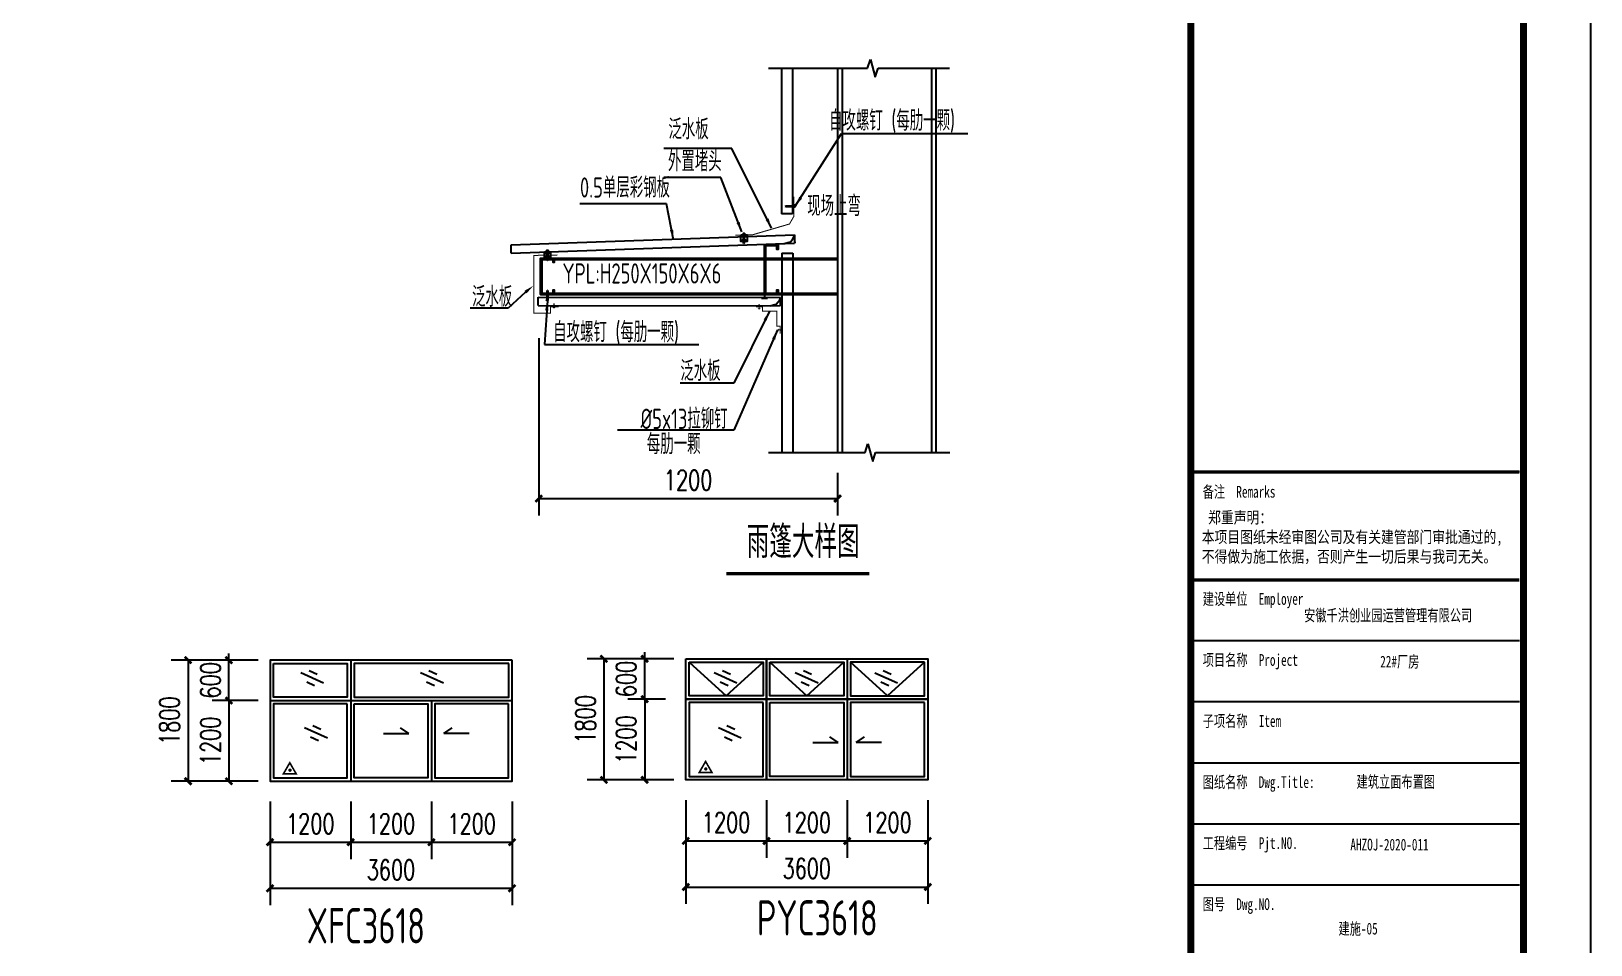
# Model space of a CAD drawing. Extents: x 180850 to 1399066, y 48356 to 327880.
# Drawn here: x 747493 to 793893, y 254692 to 281864 of the extents above; entities that cross this region are included whole.
import ezdxf
from ezdxf.enums import TextEntityAlignment as Align

# ---------------------------------------------------------------- set-up
doc = ezdxf.new("R2010")
doc.units = 0
doc.header["$LTSCALE"] = 1000
for name, color, linetype in [('AXIS', 3, 'Continuous'), ('GZ', 50, 'Continuous'), ('LT', 181, 'Continuous'), ('PUB_TEXT', 7, 'Continuous'), ('PUB_TITLE', 4, 'Continuous'), ('REIN', 1, 'Continuous'), ('TEXT', 7, 'Continuous')]:
    doc.layers.add(name, color=color, linetype=linetype)
doc.styles.add('_gyy_title_ST', font='', dxfattribs={"width": 0.8})
doc.styles.add('_TCH_DIM_T3', font='SIMPLEX', dxfattribs={"width": 0.705882, "bigfont": 'GBCBIG'})
doc.styles.add('C', font='tssdeng.shx', dxfattribs={"height": 3, "bigfont": 'tssdchn.shx'})
doc.styles.add('TSSD_Norm', font='tssdeng.shx', dxfattribs={"bigfont": 'hztxt.shx'})
doc.styles.add('标准字体', font='tssdeng.shx', dxfattribs={"width": 0.7, "bigfont": 'tssdchn.shx'})
doc.styles.get('_gyy_title_ST').set_extended_font_data('SimSun')
doc.dimstyles.new('TCH-200-1', dxfattribs={"dimtxt": 595, "dimasz": 200, "dimexe": 500, "dimexo": 600, "dimgap": 252.5, "dimtad": 1, "dimdec": 0, "dimzin": 0, "dimdsep": 46, "dimtxsty": '_TCH_DIM_T3', "dimblk": 'ARCHTICK', "dimcen": 0.09, "dimclrd": 3, "dimclre": 3, "dimclrt": 7, "dimazin": 2, "dimtfac": 1, "dimtdec": 0, "dimtix": 1, "dimtmove": 2, "dimatfit": 3, "dimfxl": 1, "dimtolj": 1, "dimtzin": 0, "dimarcsym": 0})
doc.dimstyles.new('TCH-200-2', dxfattribs={"dimtxt": 595, "dimasz": 200, "dimexe": 500, "dimexo": 600, "dimgap": 252.5, "dimtad": 1, "dimdec": 0, "dimlfac": 0.5, "dimzin": 0, "dimdsep": 46, "dimtxsty": '_TCH_DIM_T3', "dimblk": 'ARCHTICK', "dimcen": 0.09, "dimclrd": 124, "dimclre": 124, "dimclrt": 7, "dimazin": 2, "dimtfac": 1, "dimtdec": 0, "dimtix": 1, "dimtmove": 2, "dimatfit": 3, "dimfxl": 1, "dimtolj": 1, "dimtzin": 0, "dimarcsym": 0})

# ---------------------------------------------------------------- blocks, each defined once
blk = doc.blocks.new('_ArchTick')
at = {"color": 0, "linetype": 'ByBlock', "const_width": 0.4}
blk.add_lwpolyline([(-0.5, -0.5), (0.5, 0.5)], dxfattribs=at)
blk = doc.blocks.new('*D472')
at = {"layer": 'AXIS', "color": 3, "lineweight": -2, "transparency": 16777216}
for p, q in [((762593, 272739), (762593, 267464)), ((771484, 268730), (771484, 267464)), ((762593, 267964), (771484, 267964))]:
    blk.add_line(p, q, dxfattribs=at)
at = {"layer": 'Defpoints', "color": 0, "transparency": 16777216}
for p in [(762593, 273339), (771484, 269330), (771484, 267964)]:
    blk.add_point(p, dxfattribs=at)
at = {"layer": 'AXIS', "color": 3, "lineweight": -2, "transparency": 16777216, "xscale": 200, "yscale": 200, "zscale": 200, "rotation": 180}
blk.add_blockref('_ArchTick', (762593, 267964), dxfattribs=at)
at = {"layer": 'AXIS', "color": 3, "lineweight": -2, "transparency": 16777216, "xscale": 200, "yscale": 200, "zscale": 200}
blk.add_blockref('_ArchTick', (771484, 267964), dxfattribs=at)
at = {"layer": 'AXIS', "color": 7, "transparency": 16777216, "insert": (767038, 268514), "char_height": 595, "attachment_point": 5, "style": '_TCH_DIM_T3'}
blk.add_mtext('\\A1;1200', dxfattribs=at)
blk = doc.blocks.new('MD')
at = {"linetype": 'Continuous', "ltscale": 20}
blk.add_hatch(color=256, dxfattribs=at).paths.add_polyline_path([(8.6, -7.8), (8.6, -2.6), (-13.3, -4.2), (-13.2, 4.1), (8.6, 2.4), (8.6, 7.6, -0.696305)])
blk = doc.blocks.new('*X337')
at = {"color": 0}
for p, q in [((903710.7, -307545.5), (903713.7, -307542.6)), ((903710.7, -307554.3), (903716.7, -307548.3)), ((903710.7, -307563.2), (903716.7, -307557.2)), ((903710.7, -307572), (903716.7, -307566)), ((903710.7, -307580.9), (903716.7, -307574.9)), ((903710.7, -307589.7), (903716.7, -307583.7)), ((903710.7, -307598.5), (903716.7, -307592.5)), ((903712.2, -307606), (903716.1, -307602))]:
    blk.add_line(p, q, dxfattribs=at)
blk = doc.blocks.new('AUDIT_I_040821143925-1')
at = {"linetype": 'Continuous', "ltscale": 20, "xscale": -0.899999999919668, "yscale": 0.8999999999068677, "zscale": 0.9, "rotation": 269.9996944201824}
blk.add_blockref('*X337', (276843.2, -813343.8), dxfattribs=at)
blk = doc.blocks.new('GD')
at = {"linetype": 'Continuous', "ltscale": 20}
for p, q in [((0, 1), (15, 4)), ((0, -1), (0, 1)), ((15, 4), (138, 4)), ((108, -4), (108, 4)), ((138, -10), (138, 10)), ((138, 10), (141, 10)), ((141, -10), (141, 10)), ((149, 8), (141, 8)), ((149, 3), (141, 3)), ((150, -5), (150, 5)), ((0, -1), (15, -4)), ((15, -4), (138, -4)), ((138, -10), (141, -10)), ((149, -3), (141, -3)), ((149, -8), (141, -8))]:
    blk.add_line(p, q, dxfattribs=at)
blk.add_ellipse((149, 5), major_axis=(0, 2.08), ratio=0.698493, start_param=3.141597, end_param=6.28319, dxfattribs=at)
at = {"linetype": 'Continuous', "ltscale": 20, "extrusion": (0, 0, -1)}
for centre, major_axis, ratio, start_param, end_param in [((149, 0), (0, 3.37), 0.429967, -0.000017, 3.141602), ((149, -5), (0, 2.08), 0.698493, -0.000005, 3.141588)]:
    blk.add_ellipse(centre, major_axis=major_axis, ratio=ratio, start_param=start_param, end_param=end_param, dxfattribs=at)
at = {"layer": 'PUB_TEXT', "xscale": 1.825602383585646, "yscale": 1.341960000107064, "zscale": 1.34196}
blk.add_blockref('AUDIT_I_040821143925-1', (0, 0), dxfattribs=at)
blk = doc.blocks.new('*D2082')
at = {"layer": 'AXIS', "color": 124, "linetype": 'ByBlock', "lineweight": -2, "transparency": 16777216}
for p, q in [((754242, 261958), (752875, 261958)), ((753375, 261958), (753375, 259558)), ((754242, 259558), (752875, 259558))]:
    blk.add_line(p, q, dxfattribs=at)
at = {"layer": 'Defpoints', "color": 0, "linetype": 'ByBlock', "transparency": 16777216}
for p in [(754842, 261958), (753375, 259558), (754842, 259558)]:
    blk.add_point(p, dxfattribs=at)
at = {"layer": 'AXIS', "color": 124, "linetype": 'ByBlock', "lineweight": -2, "transparency": 16777216, "xscale": 200, "yscale": 200, "zscale": 200}
for p, rotation in [((753375, 261958), 90), ((753375, 259558), 270)]:
    blk.add_blockref('_ArchTick', p, dxfattribs=dict(at, rotation=rotation))
at = {"layer": 'AXIS', "color": 7, "linetype": 'ByBlock', "transparency": 16777216, "insert": (752825, 260758), "char_height": 595, "attachment_point": 5, "rotation": 90, "style": '_TCH_DIM_T3'}
blk.add_mtext('\\A1;1200', dxfattribs=at)
blk = doc.blocks.new('*D2083')
at = {"layer": 'AXIS', "color": 124, "linetype": 'ByBlock', "lineweight": -2, "transparency": 16777216}
for p, q in [((754242, 263158), (752875, 263158)), ((753375, 263158), (753375, 263358)), ((753375, 261958), (753375, 263158)), ((754242, 261958), (752875, 261958)), ((753375, 261958), (753375, 261758))]:
    blk.add_line(p, q, dxfattribs=at)
at = {"layer": 'Defpoints', "color": 0, "linetype": 'ByBlock', "transparency": 16777216}
for p in [(753375, 263158), (754842, 263158), (754842, 261958)]:
    blk.add_point(p, dxfattribs=at)
at = {"layer": 'AXIS', "color": 124, "linetype": 'ByBlock', "lineweight": -2, "transparency": 16777216, "xscale": 200, "yscale": 200, "zscale": 200}
for p, rotation in [((753375, 263158), 270), ((753375, 261958), 90)]:
    blk.add_blockref('_ArchTick', p, dxfattribs=dict(at, rotation=rotation))
at = {"layer": 'AXIS', "color": 7, "linetype": 'ByBlock', "transparency": 16777216, "insert": (752825, 262558), "char_height": 595, "attachment_point": 5, "rotation": 90, "style": '_TCH_DIM_T3'}
blk.add_mtext('\\A1;600', dxfattribs=at)
blk = doc.blocks.new('*D2084')
at = {"layer": 'AXIS', "color": 124, "linetype": 'ByBlock', "lineweight": -2, "transparency": 16777216}
for p, q in [((754090, 263158), (751661, 263158)), ((752161, 263158), (752161, 259558)), ((754090, 259558), (751661, 259558))]:
    blk.add_line(p, q, dxfattribs=at)
at = {"layer": 'Defpoints', "color": 0, "linetype": 'ByBlock', "transparency": 16777216}
for p in [(754690, 263158), (752161, 259558), (754690, 259558)]:
    blk.add_point(p, dxfattribs=at)
at = {"layer": 'AXIS', "color": 124, "linetype": 'ByBlock', "lineweight": -2, "transparency": 16777216, "xscale": 200, "yscale": 200, "zscale": 200}
for p, rotation in [((752161, 263158), 90), ((752161, 259558), 270)]:
    blk.add_blockref('_ArchTick', p, dxfattribs=dict(at, rotation=rotation))
at = {"layer": 'AXIS', "color": 7, "linetype": 'ByBlock', "transparency": 16777216, "insert": (751611, 261358), "char_height": 595, "attachment_point": 5, "rotation": 90, "style": '_TCH_DIM_T3'}
blk.add_mtext('\\A1;1800', dxfattribs=at)
blk = doc.blocks.new('*D2085')
at = {"layer": 'AXIS', "color": 124, "linetype": 'ByBlock', "lineweight": -2, "transparency": 16777216}
for p, q in [((754598, 258958), (754598, 257243)), ((756998, 258958), (756998, 257243)), ((754598, 257743), (756998, 257743))]:
    blk.add_line(p, q, dxfattribs=at)
at = {"layer": 'Defpoints', "color": 0, "linetype": 'ByBlock', "transparency": 16777216}
for p in [(754598, 259558), (756998, 259558), (756998, 257743)]:
    blk.add_point(p, dxfattribs=at)
at = {"layer": 'AXIS', "color": 124, "linetype": 'ByBlock', "lineweight": -2, "transparency": 16777216, "xscale": 200, "yscale": 200, "zscale": 200, "rotation": 180}
blk.add_blockref('_ArchTick', (754598, 257743), dxfattribs=at)
at = {"layer": 'AXIS', "color": 124, "linetype": 'ByBlock', "lineweight": -2, "transparency": 16777216, "xscale": 200, "yscale": 200, "zscale": 200}
blk.add_blockref('_ArchTick', (756998, 257743), dxfattribs=at)
at = {"layer": 'AXIS', "color": 7, "linetype": 'ByBlock', "transparency": 16777216, "insert": (755798, 258293), "char_height": 595, "attachment_point": 5, "style": '_TCH_DIM_T3'}
blk.add_mtext('\\A1;1200', dxfattribs=at)
blk = doc.blocks.new('*D2086')
at = {"layer": 'AXIS', "color": 124, "linetype": 'ByBlock', "lineweight": -2, "transparency": 16777216}
for p, q in [((754598, 258958), (754598, 255872)), ((761798, 258958), (761798, 255872)), ((754598, 256372), (761798, 256372))]:
    blk.add_line(p, q, dxfattribs=at)
at = {"layer": 'Defpoints', "color": 0, "linetype": 'ByBlock', "transparency": 16777216}
for p in [(754598, 259558), (761798, 259558), (761798, 256372)]:
    blk.add_point(p, dxfattribs=at)
at = {"layer": 'AXIS', "color": 124, "linetype": 'ByBlock', "lineweight": -2, "transparency": 16777216, "xscale": 200, "yscale": 200, "zscale": 200, "rotation": 180}
blk.add_blockref('_ArchTick', (754598, 256372), dxfattribs=at)
at = {"layer": 'AXIS', "color": 124, "linetype": 'ByBlock', "lineweight": -2, "transparency": 16777216, "xscale": 200, "yscale": 200, "zscale": 200}
blk.add_blockref('_ArchTick', (761798, 256372), dxfattribs=at)
at = {"layer": 'AXIS', "color": 7, "linetype": 'ByBlock', "transparency": 16777216, "insert": (758198, 256922), "char_height": 595, "attachment_point": 5, "style": '_TCH_DIM_T3'}
blk.add_mtext('\\A1;3600', dxfattribs=at)
blk = doc.blocks.new('*D2087')
at = {"layer": 'AXIS', "color": 124, "linetype": 'ByBlock', "lineweight": -2, "transparency": 16777216}
for p, q in [((756998, 258958), (756998, 257243)), ((759398, 258958), (759398, 257243)), ((756998, 257743), (759398, 257743))]:
    blk.add_line(p, q, dxfattribs=at)
at = {"layer": 'Defpoints', "color": 0, "linetype": 'ByBlock', "transparency": 16777216}
for p in [(756998, 259558), (759398, 259558), (759398, 257743)]:
    blk.add_point(p, dxfattribs=at)
at = {"layer": 'AXIS', "color": 124, "linetype": 'ByBlock', "lineweight": -2, "transparency": 16777216, "xscale": 200, "yscale": 200, "zscale": 200, "rotation": 180}
blk.add_blockref('_ArchTick', (756998, 257743), dxfattribs=at)
at = {"layer": 'AXIS', "color": 124, "linetype": 'ByBlock', "lineweight": -2, "transparency": 16777216, "xscale": 200, "yscale": 200, "zscale": 200}
blk.add_blockref('_ArchTick', (759398, 257743), dxfattribs=at)
at = {"layer": 'AXIS', "color": 7, "linetype": 'ByBlock', "transparency": 16777216, "insert": (758198, 258293), "char_height": 595, "attachment_point": 5, "style": '_TCH_DIM_T3'}
blk.add_mtext('\\A1;1200', dxfattribs=at)
blk = doc.blocks.new('*D2088')
at = {"layer": 'AXIS', "color": 124, "linetype": 'ByBlock', "lineweight": -2, "transparency": 16777216}
for p, q in [((759398, 258958), (759398, 257243)), ((761798, 258958), (761798, 257243)), ((759398, 257743), (761798, 257743))]:
    blk.add_line(p, q, dxfattribs=at)
at = {"layer": 'Defpoints', "color": 0, "linetype": 'ByBlock', "transparency": 16777216}
for p in [(759398, 259558), (761798, 259558), (761798, 257743)]:
    blk.add_point(p, dxfattribs=at)
at = {"layer": 'AXIS', "color": 124, "linetype": 'ByBlock', "lineweight": -2, "transparency": 16777216, "xscale": 200, "yscale": 200, "zscale": 200, "rotation": 180}
blk.add_blockref('_ArchTick', (759398, 257743), dxfattribs=at)
at = {"layer": 'AXIS', "color": 124, "linetype": 'ByBlock', "lineweight": -2, "transparency": 16777216, "xscale": 200, "yscale": 200, "zscale": 200}
blk.add_blockref('_ArchTick', (761798, 257743), dxfattribs=at)
at = {"layer": 'AXIS', "color": 7, "linetype": 'ByBlock', "transparency": 16777216, "insert": (760598, 258293), "char_height": 595, "attachment_point": 5, "style": '_TCH_DIM_T3'}
blk.add_mtext('\\A1;1200', dxfattribs=at)
blk = doc.blocks.new('*D2075')
at = {"layer": 'AXIS', "color": 124, "linetype": 'ByBlock', "lineweight": -2, "transparency": 16777216}
for p, q in [((766369, 261997), (765245, 261997)), ((765745, 261997), (765745, 259597)), ((766613, 259597), (765245, 259597))]:
    blk.add_line(p, q, dxfattribs=at)
at = {"layer": 'Defpoints', "color": 0, "linetype": 'ByBlock', "transparency": 16777216}
for p in [(766969, 261997), (765745, 259597), (767213, 259597)]:
    blk.add_point(p, dxfattribs=at)
at = {"layer": 'AXIS', "color": 124, "linetype": 'ByBlock', "lineweight": -2, "transparency": 16777216, "xscale": 200, "yscale": 200, "zscale": 200}
for p, rotation in [((765745, 261997), 90), ((765745, 259597), 270)]:
    blk.add_blockref('_ArchTick', p, dxfattribs=dict(at, rotation=rotation))
at = {"layer": 'AXIS', "color": 7, "linetype": 'ByBlock', "transparency": 16777216, "insert": (765195, 260797), "char_height": 595, "attachment_point": 5, "rotation": 90, "style": '_TCH_DIM_T3'}
blk.add_mtext('\\A1;1200', dxfattribs=at)
blk = doc.blocks.new('*D2076')
at = {"layer": 'AXIS', "color": 124, "linetype": 'ByBlock', "lineweight": -2, "transparency": 16777216}
for p, q in [((766613, 263197), (765245, 263197)), ((765745, 263197), (765745, 263397)), ((765745, 261997), (765745, 263197)), ((766369, 261997), (765245, 261997)), ((765745, 261997), (765745, 261797))]:
    blk.add_line(p, q, dxfattribs=at)
at = {"layer": 'Defpoints', "color": 0, "linetype": 'ByBlock', "transparency": 16777216}
for p in [(765745, 263197), (767213, 263197), (766969, 261997)]:
    blk.add_point(p, dxfattribs=at)
at = {"layer": 'AXIS', "color": 124, "linetype": 'ByBlock', "lineweight": -2, "transparency": 16777216, "xscale": 200, "yscale": 200, "zscale": 200}
for p, rotation in [((765745, 263197), 270), ((765745, 261997), 90)]:
    blk.add_blockref('_ArchTick', p, dxfattribs=dict(at, rotation=rotation))
at = {"layer": 'AXIS', "color": 7, "linetype": 'ByBlock', "transparency": 16777216, "insert": (765195, 262597), "char_height": 595, "attachment_point": 5, "rotation": 90, "style": '_TCH_DIM_T3'}
blk.add_mtext('\\A1;600', dxfattribs=at)
blk = doc.blocks.new('*D2077')
at = {"layer": 'AXIS', "color": 124, "linetype": 'ByBlock', "lineweight": -2, "transparency": 16777216}
for p, q in [((766460, 263197), (764031, 263197)), ((764531, 263197), (764531, 259597)), ((766460, 259597), (764031, 259597))]:
    blk.add_line(p, q, dxfattribs=at)
at = {"layer": 'Defpoints', "color": 0, "linetype": 'ByBlock', "transparency": 16777216}
for p in [(767060, 263197), (764531, 259597), (767060, 259597)]:
    blk.add_point(p, dxfattribs=at)
at = {"layer": 'AXIS', "color": 124, "linetype": 'ByBlock', "lineweight": -2, "transparency": 16777216, "xscale": 200, "yscale": 200, "zscale": 200}
for p, rotation in [((764531, 263197), 90), ((764531, 259597), 270)]:
    blk.add_blockref('_ArchTick', p, dxfattribs=dict(at, rotation=rotation))
at = {"layer": 'AXIS', "color": 7, "linetype": 'ByBlock', "transparency": 16777216, "insert": (763981, 261397), "char_height": 595, "attachment_point": 5, "rotation": 90, "style": '_TCH_DIM_T3'}
blk.add_mtext('\\A1;1800', dxfattribs=at)
blk = doc.blocks.new('*D2078')
at = {"layer": 'AXIS', "color": 124, "linetype": 'ByBlock', "lineweight": -2, "transparency": 16777216}
for p, q in [((766968, 258997), (766968, 257281)), ((769369, 258997), (769369, 257281)), ((766968, 257781), (769369, 257781))]:
    blk.add_line(p, q, dxfattribs=at)
at = {"layer": 'Defpoints', "color": 0, "linetype": 'ByBlock', "transparency": 16777216}
for p in [(766968, 259597), (769369, 259597), (769369, 257781)]:
    blk.add_point(p, dxfattribs=at)
at = {"layer": 'AXIS', "color": 124, "linetype": 'ByBlock', "lineweight": -2, "transparency": 16777216, "xscale": 200, "yscale": 200, "zscale": 200, "rotation": 180}
blk.add_blockref('_ArchTick', (766968, 257781), dxfattribs=at)
at = {"layer": 'AXIS', "color": 124, "linetype": 'ByBlock', "lineweight": -2, "transparency": 16777216, "xscale": 200, "yscale": 200, "zscale": 200}
blk.add_blockref('_ArchTick', (769369, 257781), dxfattribs=at)
at = {"layer": 'AXIS', "color": 7, "linetype": 'ByBlock', "transparency": 16777216, "insert": (768168, 258331), "char_height": 595, "attachment_point": 5, "style": '_TCH_DIM_T3'}
blk.add_mtext('\\A1;1200', dxfattribs=at)
blk = doc.blocks.new('*D2079')
at = {"layer": 'AXIS', "color": 124, "linetype": 'ByBlock', "lineweight": -2, "transparency": 16777216}
for p, q in [((766968, 258997), (766968, 255911)), ((774168, 258997), (774168, 255911)), ((766968, 256411), (774168, 256411))]:
    blk.add_line(p, q, dxfattribs=at)
at = {"layer": 'Defpoints', "color": 0, "linetype": 'ByBlock', "transparency": 16777216}
for p in [(766968, 259597), (774168, 259597), (774168, 256411)]:
    blk.add_point(p, dxfattribs=at)
at = {"layer": 'AXIS', "color": 124, "linetype": 'ByBlock', "lineweight": -2, "transparency": 16777216, "xscale": 200, "yscale": 200, "zscale": 200, "rotation": 180}
blk.add_blockref('_ArchTick', (766968, 256411), dxfattribs=at)
at = {"layer": 'AXIS', "color": 124, "linetype": 'ByBlock', "lineweight": -2, "transparency": 16777216, "xscale": 200, "yscale": 200, "zscale": 200}
blk.add_blockref('_ArchTick', (774168, 256411), dxfattribs=at)
at = {"layer": 'AXIS', "color": 7, "linetype": 'ByBlock', "transparency": 16777216, "insert": (770568, 256961), "char_height": 595, "attachment_point": 5, "style": '_TCH_DIM_T3'}
blk.add_mtext('\\A1;3600', dxfattribs=at)
blk = doc.blocks.new('*D2080')
at = {"layer": 'AXIS', "color": 124, "linetype": 'ByBlock', "lineweight": -2, "transparency": 16777216}
for p, q in [((769369, 258997), (769369, 257281)), ((771769, 258997), (771769, 257281)), ((769369, 257781), (771769, 257781))]:
    blk.add_line(p, q, dxfattribs=at)
at = {"layer": 'Defpoints', "color": 0, "linetype": 'ByBlock', "transparency": 16777216}
for p in [(769369, 259597), (771769, 259597), (771769, 257781)]:
    blk.add_point(p, dxfattribs=at)
at = {"layer": 'AXIS', "color": 124, "linetype": 'ByBlock', "lineweight": -2, "transparency": 16777216, "xscale": 200, "yscale": 200, "zscale": 200, "rotation": 180}
blk.add_blockref('_ArchTick', (769369, 257781), dxfattribs=at)
at = {"layer": 'AXIS', "color": 124, "linetype": 'ByBlock', "lineweight": -2, "transparency": 16777216, "xscale": 200, "yscale": 200, "zscale": 200}
blk.add_blockref('_ArchTick', (771769, 257781), dxfattribs=at)
at = {"layer": 'AXIS', "color": 7, "linetype": 'ByBlock', "transparency": 16777216, "insert": (770569, 258331), "char_height": 595, "attachment_point": 5, "style": '_TCH_DIM_T3'}
blk.add_mtext('\\A1;1200', dxfattribs=at)
blk = doc.blocks.new('*D2081')
at = {"layer": 'AXIS', "color": 124, "linetype": 'ByBlock', "lineweight": -2, "transparency": 16777216}
for p, q in [((771769, 258997), (771769, 257281)), ((774168, 258997), (774168, 257281)), ((771769, 257781), (774168, 257781))]:
    blk.add_line(p, q, dxfattribs=at)
at = {"layer": 'Defpoints', "color": 0, "linetype": 'ByBlock', "transparency": 16777216}
for p in [(771769, 259597), (774168, 259597), (774168, 257781)]:
    blk.add_point(p, dxfattribs=at)
at = {"layer": 'AXIS', "color": 124, "linetype": 'ByBlock', "lineweight": -2, "transparency": 16777216, "xscale": 200, "yscale": 200, "zscale": 200, "rotation": 180}
blk.add_blockref('_ArchTick', (771769, 257781), dxfattribs=at)
at = {"layer": 'AXIS', "color": 124, "linetype": 'ByBlock', "lineweight": -2, "transparency": 16777216, "xscale": 200, "yscale": 200, "zscale": 200}
blk.add_blockref('_ArchTick', (774168, 257781), dxfattribs=at)
at = {"layer": 'AXIS', "color": 7, "linetype": 'ByBlock', "transparency": 16777216, "insert": (772969, 258331), "char_height": 595, "attachment_point": 5, "style": '_TCH_DIM_T3'}
blk.add_mtext('\\A1;1200', dxfattribs=at)

msp = doc.modelspace()

# ---------------------------------------------------------------- linework, layer by layer
at = {"color": 0, "ltscale": 30}
for p, q in [((769818.6, 280759.58), (769818.6, 276432.11)), ((770143.43, 280759.58), (770143.43, 276432.11)), ((770143.43, 276432.11), (769818.6, 276432.11)), ((769823.34, 275261.15), (769823.34, 269330.15)), ((769823.34, 275261.15), (770148.16, 275261.15)), ((770148.16, 275261.15), (770148.16, 269330.15))]:
    msp.add_line(p, q, dxfattribs=at)
at = {"linetype": 'ByBlock'}
for p, q in [((768605.1, 275802.89, 55.06), (768788.94, 275611.99, 55.06)), ((768788.94, 275802.89, 55.06), (768605.1, 275611.99, 55.06)), ((762759.9, 275306.14, 54.68), (762943.74, 275115.24, 54.68)), ((762943.74, 275306.14, 54.68), (762759.9, 275115.24, 54.68))]:
    msp.add_line(p, q, dxfattribs=at)
for p, q in [((769307.56, 274365.68, 55.06), (769307.56, 273927.91, 55.06)), ((769215.52, 273927.91, 55.06), (769399.59, 273927.91, 55.06)), ((756997.84, 263158.38), (756997.87, 259558.38)), ((755513.43, 262788), (756190.05, 262482.78)), ((755762.69, 262852.09), (755998.01, 262737.97)), ((759078.02, 262788), (759754.64, 262482.78)), ((759327.27, 262852.09), (759562.6, 262737.97)), ((767812.76, 262788), (768489.39, 262482.78)), ((768062.02, 262852.09), (768297.34, 262737.97)), ((770224.56, 262788), (770901.18, 262482.78)), ((770473.81, 262852.09), (770709.14, 262737.97)), ((772590.23, 262784.86), (773269.85, 262486.38)), ((772838.84, 262851.43), (773075.29, 262739.65)), ((755690.29, 262516.29), (755925.61, 262402.17)), ((759254.88, 262516.29), (759490.2, 262402.17)), ((767989.62, 262516.29), (768224.95, 262402.17)), ((770401.41, 262516.29), (770636.74, 262402.17)), ((772769.78, 262514.93), (773006.23, 262403.14)), ((754597.87, 261958.38), (761797.93, 261958.38)), ((759397.85, 261958.4), (759397.89, 259558.4)), ((771768.85, 261996.35), (771768.25, 259596.35)), ((755626.96, 261151.69), (756303.58, 260846.47)), ((755803.82, 260879.99), (756039.14, 260765.86)), ((755876.21, 261215.79), (756111.54, 261101.66)), ((757976.35, 260972.56), (758729.74, 260972.58)), ((758729.74, 260972.58), (758480.06, 261141.46)), ((759766.51, 260972.59), (760016.18, 261141.48)), ((760519.89, 260972.6), (759766.51, 260972.59)), ((767939.45, 261151.69), (768616.07, 260846.47)), ((768116.31, 260879.99), (768351.63, 260765.86)), ((768188.7, 261215.79), (768424.03, 261101.66)), ((771500.51, 260707.01), (771250.88, 260875.96)), ((772036.66, 260706.87), (772286.37, 260875.7)), ((770747.13, 260707.19), (771500.51, 260707.01)), ((772790.04, 260706.69), (772036.66, 260706.87))]:
    msp.add_line(p, q)
at = {"color": 3}
for p, q in [((767067.89, 263097.01), (768168.03, 262096.23)), ((768168.03, 262096.23), (769268.19, 263096.37)), ((769368.54, 263196.94), (769368.79, 261996.4)), ((769467.91, 263096.97), (770568.07, 262096.18)), ((770568.07, 262096.18), (771668.24, 263096.33)), ((771768.59, 263196.9), (771768.85, 261996.35)), ((772969.52, 262096.46), (771868.98, 263096.37)), ((774069.18, 263097.48), (772969.52, 262096.46))]:
    msp.add_line(p, q, dxfattribs=at)
at = {"color": 1, "const_width": 30, "elevation": 55.06}
for points in [[(770183.58, 276942.93), (770185.48, 276360.79), (770052.27, 276129.37), (768957.82, 275809.59), (768443.5, 275796.37)], [(763145, 275207.55), (762451.27, 275195.49), (762451.27, 273480.72), (762943.74, 273480.72), (762943.74, 273663.99), (763186.78, 273663.99)]]:
    msp.add_lwpolyline(points, dxfattribs=at)
at = {"linetype": 'ByBlock'}
for points, elevation in [([(768608.74, 275802.98), (768792.58, 275802.98), (768788.94, 275611.99), (768605.1, 275611.99)], 55.06), ([(762759.9, 275306.14), (762943.74, 275306.14), (762943.74, 275115.24), (762759.9, 275115.24)], 54.68)]:
    msp.add_lwpolyline(points, close=True, dxfattribs=dict(at, elevation=elevation))
at = {"color": 1, "const_width": 30}
msp.add_lwpolyline([(769057.48, 273668.12), (769246.75, 273668.12), (769246.75, 273540.4), (769677.22, 273540.4), (769677.22, 273093.89), (769778.85, 273093.89), (769778.85, 272872.02)], dxfattribs=at)
at = {"color": 3, "const_width": 94.08}
msp.add_lwpolyline([(768175.56, 265732), (772431, 265732)], dxfattribs=at)
for points in [[(761797.93, 263158.38), (754597.87, 263158.38), (754597.87, 259558.38), (761797.93, 259558.38)], [(754697.09, 263058.38), (756897.21, 263058.35), (756897.21, 262058.35), (754697.09, 262058.38)], [(761698.64, 263058.44), (757098.48, 263058.35), (757098.5, 262058.35), (761698.66, 262058.44)], [(756897.88, 261858.38), (754697.75, 261858.38), (754697.75, 259658.38), (756897.88, 259658.38)], [(757097.83, 261858.38), (759297.85, 261858.4), (759297.89, 259658.4), (757097.87, 259658.38)], [(761698, 261858.43), (759497.85, 261858.4), (759497.89, 259658.41), (761698.04, 259658.43)], [(766968.67, 261996.96), (769368.74, 261996.92), (769368.68, 259595.98), (766968.61, 259596.02)], [(769268.95, 261896.05), (767068.71, 261896.86), (767068.17, 259696.86), (769268.4, 259696.05)], [(769368.68, 261996.92), (774168.58, 261996.88), (774168.52, 259595.94), (769368.62, 259595.98)], [(769468.72, 261896.7), (771668.88, 261896.38), (771668.34, 259696.38), (769468.18, 259696.7)], [(774068.79, 261896.01), (771868.76, 261896.33), (771868.22, 259696.33), (774068.24, 259696.01)]]:
    msp.add_lwpolyline(points, close=True)
at = {"color": 3}
for points in [[(766968.61, 263196.96), (769368.62, 263196.92), (769368.62, 261996.92), (766968.61, 261996.96)], [(767067.88, 263097.68), (769268.18, 263097.66), (769268.18, 262096.22), (767067.88, 262096.24)], [(769368.62, 263196.92), (774168.46, 263196.88), (774168.46, 261996.88), (769368.62, 261996.92)], [(769467.9, 263097.64), (771668.23, 263097.62), (771668.23, 262096.17), (769467.9, 262096.2)], [(774069.18, 263098.15), (771868.98, 263097.65), (771869.42, 262096.21), (774069.63, 262096.71)]]:
    msp.add_lwpolyline(points, close=True, dxfattribs=at)
at = {"layer": 'AXIS', "linetype": 'ByBlock'}
for p, q in [((761777.42, 275510.18, 55.06), (770206.22, 275804.52, 55.06)), ((770083.74, 275598.69, 55.06), (770138.26, 275671.87, 55.06)), ((770138.26, 275671.87, 55.06), (770183.82, 275735.35, 55.06)), ((770183.82, 275735.35, 55.06), (770206.22, 275804.52, 55.06)), ((770202.13, 275655.12, 55.06), (770208.33, 275558.12, 55.06)), ((770206.22, 275804.52, 55.06), (770206.22, 275557.08, 55.06)), ((761777.42, 275262.74, 55.06), (770206.22, 275557.08, 55.06)), ((761777.42, 275262.74, 55.06), (761777.42, 275510.18, 55.06)), ((769892.49, 275546.13, 55.06), (770083.74, 275598.69, 55.06)), ((762199.93, 274105.02, 55.06), (761685.07, 273626.74, 55.06)), ((762574.47, 273951.33), (769786.66, 273946.99)), ((762574.47, 273703.9), (762574.47, 273951.33)), ((769656.83, 273745.63), (769713.91, 273816.84)), ((769656.83, 273745.63), (769713.91, 273816.84)), ((769713.91, 273816.84), (769761.68, 273878.66)), ((769761.68, 273878.66), (769786.66, 273946.99)), ((769786.67, 273947.1), (769777.89, 273699.71)), ((761685.07, 273626.74, 55.06), (760548.1, 273626.74, 55.06)), ((762574.47, 273703.9), (769777.89, 273699.71)), ((769463.83, 273697.92), (769656.83, 273745.63))]:
    msp.add_line(p, q, dxfattribs=at)
msp.add_solid([(762168.71, 274143.8, 55.06), (762231.16, 274066.25, 55.06), (762432.6, 274292.38, 55.06)], dxfattribs=at)
at = {"layer": 'GZ'}
for p, q in [((769428.37, 280759.58), (772374.47, 280759.58)), ((771483.77, 280759.58), (771483.77, 269330.15)), ((771620.46, 280759.58), (771620.46, 269330.15)), ((772374.47, 280759.58), (772458.47, 281023.58)), ((772458.47, 281023.58), (772602.47, 280495.58)), ((772602.47, 280495.58), (772686.47, 280759.58)), ((772686.47, 280759.58), (774814.66, 280759.58, 440.28)), ((774273.13, 280759.58, 307.82), (774273.13, 269330.15, 307.82)), ((774409.82, 280759.58, 307.82), (774409.82, 269330.15, 307.82)), ((772301.42, 269330.15), (772385.42, 269594.15)), ((772385.42, 269594.15), (772529.41, 269066.15)), ((769433.1, 269330.15), (772301.42, 269330.15)), ((772529.41, 269066.15), (772613.41, 269330.15)), ((772613.41, 269330.15), (774819.39, 269330.15, 440.28))]:
    msp.add_line(p, q, dxfattribs=at)
at = {"layer": 'LT'}
for p, q in [((762649.01, 275114.8), (771486.2, 275114.8)), ((762649.01, 275114.8), (762649.35, 274075.8, 54.68)), ((762649.01, 275076.69), (771486.2, 275076.69)), ((762649.34, 274072.9, 52.68), (771483.77, 274073.01)), ((762649.35, 274034.9, 54.68), (771483.77, 274034.9))]:
    msp.add_line(p, q, dxfattribs=at)
for points, elevation in [([(769341.04, 275475.72), (769341.04, 274068.65), (769678.5, 274068.65), (769678.5, 274169.89), (769712.25, 274169.89), (769712.25, 274034.91), (769307.29, 274034.91), (769307.29, 275509.47), (769712.25, 275509.47), (769712.25, 275374.48), (769678.5, 275374.48), (769678.5, 275475.72)], 12.22), ([(762683.1, 275081.05), (762683.1, 274068.65), (763020.56, 274068.65), (763020.56, 274169.89), (763054.31, 274169.89), (763054.31, 274034.9), (762649.35, 274034.9), (762649.35, 275114.8), (763054.31, 275114.8), (763054.31, 274979.81), (763020.56, 274979.81), (763020.56, 275081.05)], 54.68)]:
    msp.add_lwpolyline(points, close=True, dxfattribs=dict(at, elevation=elevation))
at = {"layer": 'PUB_TITLE'}
for p, q in [((791770.45, 268757.25), (781993.53, 268757.25)), ((791770.45, 263729.12), (781993.53, 263729.12)), ((791770.45, 261913.4), (781993.53, 261913.4)), ((791770.45, 260097.69), (781993.53, 260097.69)), ((791770.45, 258281.97), (781993.53, 258281.97)), ((791770.45, 256466.26), (781993.53, 256466.26))]:
    msp.add_line(p, q, dxfattribs=at)
msp.add_lwpolyline([(675092.51, 232984.16), (793892.51, 232984.16), (793892.51, 316984.16), (675092.51, 316984.16)], close=True, dxfattribs=at)
at = {"layer": 'PUB_TITLE', "const_width": 212.12}
for points in [[(677912.82, 234398.34), (677912.82, 315569.98), (791892.51, 315569.98), (791892.51, 234398.34)], [(781993.53, 315569.98), (791892.51, 315569.98), (791892.51, 234398.34), (781993.53, 234398.34)]]:
    msp.add_lwpolyline(points, close=True, dxfattribs=at)
at = {"layer": 'PUB_TITLE', "const_width": 97.77}
for points in [[(781993.53, 268757.25), (791770.45, 268757.25)], [(781993.53, 265544.83), (791770.45, 265544.83)]]:
    msp.add_lwpolyline(points, dxfattribs=at)
at = {"layer": 'REIN', "const_width": 50}
for points in [[(755186.65, 260105.6), (754994.9, 259773.49), (755378.39, 259773.49)], [(767557.06, 260144.08), (767365.32, 259811.97), (767748.81, 259811.97)]]:
    msp.add_lwpolyline(points, close=True, dxfattribs=at)
for points in [[(755167.93, 259885.28, 1), (755217.93, 259885.28, 1)], [(767538.34, 259923.76, 1), (767588.34, 259923.76, 1)]]:
    msp.add_lwpolyline(points, format="xyb", close=True, dxfattribs=at)

# ---------------------------------------------------------------- block references
for name, p, xscale, yscale, zscale, rotation in [('GD', (769925.55, 276659.13), 1.98430154874561, 3.307169249997124, 3.307169249999999, 0.08408071477353729), ('GD', (768697.03, 275545.36, 55.06), 1.984301548745611, 3.307169249997124, 3.307169249999999, 90.08408071477353), ('GD', (762851.83, 275048.61, 54.68), 1.98430154874561, 3.307169249997124, 3.307169249999999, 90.08408071477353), ('GD', (762851.83, 274152.92, 54.68), -1.984301548745611, 3.307169249997124, 3.307169249999999, 89.91591928522651), ('MD', (763046.57, 273697.61), 5.624437499995112, 5.624437499995112, 5.624437499999999, 270.6389793387227), ('MD', (769152.11, 273668.12), 5.624437499995112, 5.624437499995112, 5.624437499999999, 270.6389793387227), ('MD', (769778.85, 272978.14), 5.624437499995112, 5.624437499995112, 5.624437499999999, 180.6389793387227)]:
    msp.add_blockref(name, p, dxfattribs=dict(xscale=xscale, yscale=yscale, zscale=zscale, rotation=rotation))

# ---------------------------------------------------------------- texts
at = {"layer": 'PUB_TITLE', "style": '_gyy_title_ST', "width": 0.7}
for s, height, p in [('备注  Remarks', 349.1756, (782346.95, 267991.5)), ('建设单位  Employer', 349.1756, (782346.95, 264804.58)), ('项目名称  Project', 349.1756, (782346.95, 262988.86)), ('子项名称  Item', 349.176, (782346.95, 261173.15)), ('图纸名称  Dwg.Title:', 349.1756, (782346.95, 259357.44)), ('工程编号  Pjt.NO.', 349.1756, (782346.95, 257541.72)), ('图号  Dwg.NO.', 349.1756, (782346.95, 255726.01))]:
    msp.add_text(s, height=height, dxfattribs=at).set_placement(p)
at = {"layer": 'PUB_TITLE', "color": 2, "style": '_gyy_title_ST', "width": 0.7}
for s, height, p in [('安徽千洪创业园运营管理有限公司', 349.1756, (787863.69, 264497.42)), ('22#厂房', 349.176, (788211.02, 263122.37))]:
    msp.add_text(s, height=height, dxfattribs=at).set_placement(p, align=Align.MIDDLE)
at = {"layer": 'PUB_TITLE', "color": 6, "style": '_gyy_title_ST', "width": 0.7}
msp.add_text('建筑立面布置图', height=349.176, dxfattribs=at).set_placement((788091.22, 259549.52), align=Align.MIDDLE)
at = {"layer": 'PUB_TITLE', "color": 2, "style": '_gyy_title_ST', "width": 0.7}
msp.add_text('AHZOJ-2020-011', height=349.1756, dxfattribs=at).set_placement((787903.66, 257497.77), align=Align.CENTER)
at = {"layer": 'PUB_TITLE', "color": 6, "style": '_gyy_title_ST', "width": 0.7}
msp.add_text('建施-05', height=349.176, dxfattribs=at).set_placement((786969.92, 254998.58), align=Align.CENTER)
at = {"layer": 'PUB_TITLE', "insert": (782317.76, 267576.46), "char_height": 349.1756, "width": 11173.63, "attachment_point": 1, "style": '_gyy_title_ST'}
msp.add_mtext(' 郑重声明：\\P本项目图纸未经审图公司及有关建管部门审批通过的,\\P不得做为施工依据，否则产生一切后果与我司无关。', dxfattribs=at)
at = {"layer": 'TEXT', "width": 0.7}
for s, height, style, p in [(' 自攻螺钉 (每肋一颗)', 600, 'C', (770976.36, 278906.99, 131.52)), ('外置堵头', 600, 'C', (766438.52, 277693.16, 110.12)), ('0.5单层彩钢板', 600, 'C', (763818.5, 276915.64, 241.64)), ('现场上弯', 600, 'C', (770579.94, 276366.59, 55.06)), ('YPL:H250X150X6X6', 600, 'C', (763299.36, 274359.77)), (' 自攻螺钉 (每肋一颗)', 600, 'C', (762767.47, 272614.26, 54.68)), ('%%c5%%12013拉铆钉', 600, 'C', (765621.71, 270034.76)), (' 每肋一颗', 600, 'C', (765555.35, 269284.89, 55.06)), ('雨篷大样图', 960, 'TSSD_Norm', (768779.72, 266192.11))]:
    msp.add_text(s, height=height, dxfattribs=dict(at, style=style)).set_placement(p)
at = {"layer": 'TEXT', "style": 'C', "width": 0.7}
for p in [(766450.97, 278948.89, 186.58), (760608.92, 273965.48, 55.06), (766805.59, 271763.16)]:
    msp.add_text('泛水板', height=600, dxfattribs=at).set_placement(p, align=Align.MIDDLE_LEFT)
at = {"layer": 'TEXT', "linetype": 'ByBlock', "style": '标准字体', "width": 0.7}
for s, p in [('XFC3618', (755690.12, 254419.02)), ('PYC3618', (769084.76, 254652.5))]:
    msp.add_text(s, height=1050, dxfattribs=at).set_placement(p, align=Align.BOTTOM_LEFT)

# ---------------------------------------------------------------- dimensions: what is measured, and where the dimension line sits
at = {"layer": 'AXIS'}
dim = msp.add_linear_dim(base=(771483.77, 267964.02), p1=(762592.75, 273338.78), p2=(771483.77, 269330.15), text='1200', dimstyle='TCH-200-1', dxfattribs=at)
dim.commit()
dim.dimension.update_dxf_attribs({"geometry": '*D472', "text_midpoint": (767038.26, 268514.02)})
at = {"layer": 'AXIS', "linetype": 'ByBlock'}
for base, p1, p2, angle, picture, middle in [((752160.7, 259558.38), (754689.65, 263158.38), (754689.65, 259558.38), 90, '*D2084', (751610.7, 261358.38)), ((753374.53, 263158.38), (754842.47, 261958.38), (754842.47, 263158.38), 270, '*D2083', (752824.53, 262558.38)), ((764531.24, 259596.88), (767060.19, 263196.88), (767060.19, 259596.88), 90, '*D2077', (763981.24, 261396.88)), ((765745.07, 263196.88), (766968.67, 261996.96), (767213, 263196.88), 270, '*D2076', (765195.07, 262596.92)), ((753374.53, 259558.38), (754842.47, 261958.38), (754842.47, 259558.38), 90, '*D2082', (752824.53, 260758.38)), ((765745.07, 259596.88), (766968.67, 261996.96), (767213, 259596.88), 90, '*D2075', (765195.07, 260796.92))]:
    dim = msp.add_linear_dim(base=base, p1=p1, p2=p2, angle=angle, dimstyle='TCH-200-2', dxfattribs=at)
    dim.commit()
    dim.dimension.update_dxf_attribs({"geometry": picture, "text_midpoint": middle})
for base, p1, p2, picture, middle in [((756997.88, 257742.58), (754597.87, 259558.38), (756997.88, 259558.38), '*D2085', (755797.87, 258292.58)), ((761797.93, 256372.47), (754597.87, 259558.38), (761797.93, 259558.38), '*D2086', (758197.9, 256922.47)), ((759397.89, 257742.58), (756997.88, 259558.38), (759397.89, 259558.4), '*D2087', (758197.88, 258292.58)), ((761797.93, 257742.58), (759397.89, 259558.4), (761797.93, 259558.38), '*D2088', (760597.91, 258292.58)), ((769368.52, 257781.08), (766968.4, 259596.88), (769368.52, 259596.88), '*D2078', (768168.46, 258331.08)), ((774168.46, 256410.97), (766968.4, 259596.88), (774168.46, 259596.88), '*D2079', (770568.43, 256960.97)), ((771768.57, 257781.08), (769368.52, 259596.88), (771768.57, 259596.9), '*D2080', (770568.54, 258331.08)), ((774168.46, 257781.08), (771768.57, 259596.9), (774168.46, 259596.88), '*D2081', (772968.51, 258331.08))]:
    dim = msp.add_linear_dim(base=base, p1=p1, p2=p2, dimstyle='TCH-200-2', dxfattribs=at)
    dim.commit()
    dim.dimension.update_dxf_attribs({"geometry": picture, "text_midpoint": middle})

# ---------------------------------------------------------------- leaders
at = {"layer": 'AXIS'}
for points in [[(770223.2, 276659.02), (771602.11, 278816.41), (775358.9, 278816.41)], [(769520.61, 276003.82, -76.46), (768333.37, 278371.29, -76.46), (766313.34, 278371.29, -76.46)], [(768633.12, 275893.37, -76.46), (768010.74, 277509.64, -76.46), (766313.34, 277509.64, -76.46)], [(766601.1, 275660.94, 55.06), (766389.58, 276732.12, 55.06), (763812.47, 276732.12, 55.06)], [(762851.4, 273855.28, 54.68), (762762.94, 272547.23, 54.68), (767358.76, 272547.23, 54.68)], [(769461.98, 273540.4), (768396.3, 271394.9), (766795.77, 271394.9)], [(769699.53, 272978.14), (768396.3, 269999.06), (764937.9, 269999.06)]]:
    msp.add_leader(points, dimstyle='TCH-200-1', override={"dimasz": 300}, dxfattribs=at)

doc.saveas('drawing.dxf')
